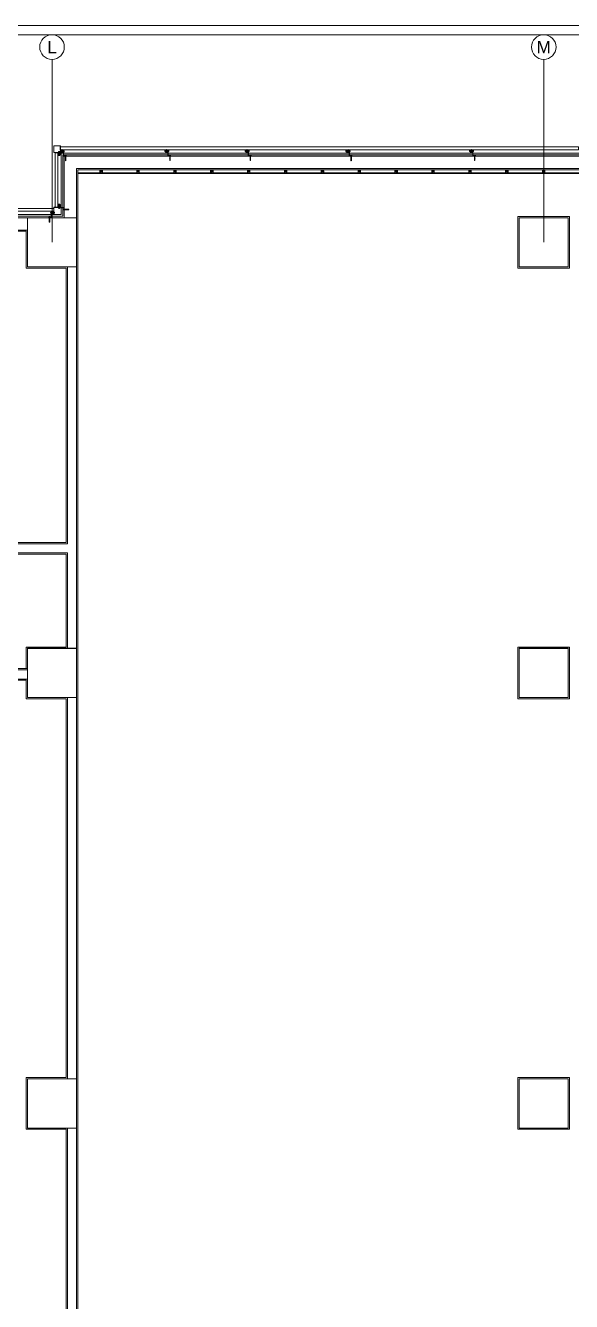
# Model space of a CAD drawing. Extents: x -3709 to 34975, y -230 to 8245.
# Drawn here: x 11393 to 12281, y 2130 to 4205 of the extents above; entities that cross this region are included whole.
import ezdxf
from ezdxf.enums import TextEntityAlignment as Align

# ---------------------------------------------------------------- set-up
doc = ezdxf.new("R2010")
doc.units = 0
doc.layers.get('0').update_dxf_attribs({"color": 9, "lineweight": 9})
for name, color, linetype, lineweight in [('00', 9, 'Continuous', 9), ('01', 9, 'Continuous', 9), ('06D', 9, 'Continuous', 9), ('10', 9, 'Continuous', 9), ('10A', 9, 'Continuous', 9), ('11', 9, 'Continuous', 9), ('14', 9, 'Continuous', 9), ('24', 9, 'Continuous', 9), ('33', 9, 'BATTING', 9), ('40A', 9, 'Continuous', 9)]:
    doc.layers.add(name, color=color, linetype=linetype, lineweight=lineweight)
doc.styles.add('Arial', font='arial.ttf', dxfattribs={"height": 2.5})
doc.linetypes.add('BATTING', pattern='A,0.0001,-0.1,[134,ltypeshp.shx,S=0.1,R=0,X=-0.1,Y=0],-0.2,[134,ltypeshp.shx,S=0.1,R=180,X=0.1,Y=0],-0.1', length=0.4001)

# ---------------------------------------------------------------- blocks, each defined once
blk = doc.blocks.new('p-kolon-80x80-vw')
at = {"layer": '01'}
blk.add_lwpolyline([(-40, -40), (-40, 40), (40, 40), (40, -40)], close=True, dxfattribs=at)
blk = doc.blocks.new('cxvxv')
for p, q in [((-21988.4, 8561, 0), (-21988.4, 8560.3, 0)), ((-21988.4, 8560.3, 0), (-21986.6, 8560.3, 0)), ((-21988.4, 8555.4, 0), (-21986.6, 8555.4, 0)), ((-21988.4, 8554.7, 0), (-21988.4, 8555.4, 0)), ((-21986.9, 8561.1, 0), (-21988.2, 8561.1, 0)), ((-21986.9, 8554.7, 0), (-21988.2, 8554.7, 0)), ((-21988, 8561.2, 0), (-21987, 8561.3, 0)), ((-21988, 8561.3, 0), (-21988, 8561.3, 0)), ((-21988, 8561.2, 0), (-21988, 8561.3, 0)), ((-21988, 8561.3, 0), (-21987.9, 8561.3, 0)), ((-21988, 8561.1, 0), (-21987, 8561.2, 0)), ((-21988, 8561.1, 0), (-21988, 8561.2, 0)), ((-21988, 8561.2, 0), (-21988, 8561.2, 0)), ((-21988, 8561.1, 0), (-21988, 8561.1, 0)), ((-21988, 8561.1, 0), (-21988, 8561.1, 0)), ((-21988, 8561.1, 0), (-21988, 8561.1, 0)), ((-21988, 8561, 0), (-21988, 8560.3, 0)), ((-21988, 8560.3, 0), (-21987, 8560.3, 0)), ((-21988, 8560.3, 0), (-21988, 8560.3, 0)), ((-21988, 8560.1, 0), (-21988, 8555.6, 0)), ((-21988, 8555.4, 0), (-21987, 8555.4, 0)), ((-21988, 8554.7, 0), (-21988, 8555.4, 0)), ((-21988, 8555.4, 0), (-21988, 8555.4, 0)), ((-21987.5, 8561.3, 0), (-21987.9, 8561.3, 0)), ((-21987.7, 8561, 0), (-21987.7, 8561.1, 0)), ((-21987.7, 8561.1, 0), (-21987.7, 8561.1, 0)), ((-21987.5, 8561.3, 0), (-21987.1, 8561.3, 0)), ((-21987.1, 8561.3, 0), (-21987.1, 8561.2, 0)), ((-21987, 8561.3, 0), (-21987.1, 8561.3, 0)), ((-21987.1, 8561.3, 0), (-21987, 8561.3, 0)), ((-21987, 8561.3, 0), (-21987.1, 8561.3, 0)), ((-21987, 8561.3, 0), (-21987.1, 8561.3, 0)), ((-21987.1, 8561.2, 0), (-21987, 8561.2, 0)), ((-21987, 8561.2, 0), (-21987.1, 8561.2, 0)), ((-21987.1, 8561.2, 0), (-21987.1, 8561.1, 0)), ((-21987.1, 8561.1, 0), (-21987, 8561.1, 0)), ((-21987.1, 8560.6, 0), (-21987.1, 8561, 0)), ((-21987.1, 8560.6, 0), (-21987.1, 8560.3, 0)), ((-21987.1, 8560.3, 0), (-21987.1, 8560.3, 0)), ((-21987.1, 8555.6, 0), (-21987.1, 8560.1, 0)), ((-21987.1, 8555.1, 0), (-21987.1, 8555.4, 0)), ((-21987.1, 8555.4, 0), (-21987.1, 8555.4, 0)), ((-21987.1, 8555.1, 0), (-21987.1, 8554.7, 0)), ((-21987, 8560.3, 0), (-21987, 8560.3, 0)), ((-21987, 8555.6, 0), (-21987, 8560.1, 0)), ((-21987, 8555.4, 0), (-21987, 8555.4, 0)), ((-21986.6, 8560.3, 0), (-21986.6, 8561, 0)), ((-21986.6, 8555.4, 0), (-21986.6, 8554.7, 0))]:
    blk.add_line(p, q)
at = {"elevation": 0}
for points in [[(-21986.3, 8560.1), (-21988.7, 8560.1), (-21988.7, 8560.3), (-21986.3, 8560.3)], [(-21986.3, 8555.6), (-21988.7, 8555.6), (-21988.7, 8555.4), (-21986.3, 8555.4)]]:
    blk.add_lwpolyline(points, close=True, dxfattribs=at)
for points in [[(-21988, 8560.3), (-21988, 8560.3)], [(-21988, 8560.1), (-21988, 8555.6)], [(-21988, 8555.4), (-21988, 8555.4)]]:
    blk.add_lwpolyline(points, dxfattribs=at)
for centre, radius, start, end in [((-21988.2, 8560.8, 0), 0.315, 45.8497, 134.1503), ((-21988.2, 8555, 0), 0.315, 225.8497, 314.1503), ((-21987.5, 8560, 0), 1.12, 66.8701, 113.1299), ((-21987.5, 8560, 0), 1.12, 66.8701, 113.1299), ((-21987.5, 8555.8, 0), 1.12, 246.8701, 293.1299), ((-21987.5, 8555.8, 0), 1.12, 246.8701, 293.1299), ((-21986.9, 8560.8, 0), 0.313, 45.449, 134.551), ((-21986.9, 8555, 0), 0.313, 225.449, 314.551)]:
    blk.add_arc(centre, radius, start, end)
blk = doc.blocks.new('VIDA')
for p, q in [((-18072, 6524), (-18070, 6525)), ((-18072, 6524), (-18072, 6524)), ((-18072, 6524), (-18072, 6524)), ((-18070, 6523), (-18072, 6524)), ((-18070, 6525), (-18071, 6523)), ((-18071, 6523), (-18070, 6525)), ((-18070, 6523), (-18069, 6525)), ((-18070, 6525), (-18070, 6525)), ((-18070, 6525), (-18070, 6524)), ((-18070, 6524), (-18070, 6525)), ((-18070, 6525), (-18070, 6525)), ((-18070, 6525), (-18070, 6525)), ((-18070, 6525), (-18069, 6525)), ((-18070, 6524), (-18070, 6524)), ((-18069, 6522), (-18070, 6523)), ((-18070, 6523), (-18070, 6523)), ((-18069, 6523), (-18068, 6525)), ((-18069, 6522), (-18069, 6525)), ((-18069, 6525), (-18069, 6522)), ((-18069, 6525), (-18069, 6525)), ((-18069, 6525), (-18069, 6525)), ((-18069, 6525), (-18069, 6525)), ((-18069, 6525), (-18069, 6525)), ((-18069, 6525), (-18068, 6525)), ((-18069, 6523), (-18069, 6522)), ((-18068, 6522), (-18069, 6523)), ((-18069, 6523), (-18069, 6523)), ((-18069, 6522), (-18069, 6522)), ((-18067, 6525), (-18068, 6522)), ((-18068, 6523), (-18067, 6525)), ((-18068, 6525), (-18068, 6523)), ((-18068, 6522), (-18068, 6525)), ((-18068, 6525), (-18068, 6525)), ((-18068, 6525), (-18068, 6522)), ((-18068, 6525), (-18068, 6525)), ((-18068, 6525), (-18068, 6525)), ((-18068, 6525), (-18067, 6525)), ((-18068, 6523), (-18068, 6522)), ((-18068, 6522), (-18068, 6523)), ((-18068, 6523), (-18068, 6523)), ((-18068, 6523), (-18068, 6522)), ((-18067, 6522), (-18068, 6522)), ((-18068, 6522), (-18068, 6522)), ((-18066, 6525), (-18067, 6525)), ((-18067, 6523), (-18066, 6525)), ((-18066, 6525), (-18067, 6522)), ((-18067, 6525), (-18067, 6523)), ((-18067, 6522), (-18067, 6525)), ((-18067, 6525), (-18067, 6525)), ((-18067, 6525), (-18067, 6525)), ((-18067, 6525), (-18067, 6525)), ((-18067, 6522), (-18067, 6523)), ((-18067, 6523), (-18067, 6522)), ((-18067, 6523), (-18067, 6523)), ((-18067, 6523), (-18067, 6522)), ((-18066, 6522), (-18067, 6522)), ((-18066, 6525), (-18066, 6525)), ((-18066, 6525), (-18066, 6525)), ((-18066, 6525), (-18066, 6525)), ((-18066, 6525), (-18066, 6523)), ((-18066, 6522), (-18066, 6525)), ((-18065, 6525), (-18066, 6522)), ((-18066, 6523), (-18065, 6525)), ((-18066, 6525), (-18065, 6525)), ((-18066, 6523), (-18066, 6523)), ((-18066, 6523), (-18066, 6522)), ((-18066, 6523), (-18066, 6522)), ((-18066, 6522), (-18066, 6523)), ((-18065, 6522), (-18066, 6522)), ((-18065, 6525), (-18065, 6523)), ((-18065, 6522), (-18065, 6525)), ((-18065, 6525), (-18065, 6525)), ((-18065, 6525), (-18065, 6525)), ((-18065, 6525), (-18065, 6525)), ((-18065, 6525), (-18064, 6525)), ((-18065, 6523), (-18064, 6525)), ((-18064, 6525), (-18065, 6522)), ((-18065, 6522), (-18064, 6525)), ((-18065, 6523), (-18065, 6522)), ((-18065, 6523), (-18065, 6523)), ((-18065, 6523), (-18065, 6522)), ((-18065, 6522), (-18065, 6523)), ((-18064, 6523), (-18065, 6522)), ((-18064, 6523), (-18065, 6522)), ((-18065, 6522), (-18065, 6522)), ((-18064, 6525), (-18064, 6525)), ((-18064, 6525), (-18064, 6525)), ((-18064, 6525), (-18064, 6525)), ((-18064, 6525), (-18064, 6523)), ((-18064, 6522), (-18062, 6525)), ((-18062, 6525), (-18064, 6522)), ((-18064, 6523), (-18062, 6525)), ((-18062, 6525), (-18064, 6525)), ((-18064, 6523), (-18064, 6523)), ((-18062, 6523), (-18064, 6522)), ((-18062, 6523), (-18064, 6522)), ((-18064, 6522), (-18064, 6523)), ((-18064, 6522), (-18064, 6522)), ((-18063, 6522), (-18062, 6525)), ((-18061, 6525), (-18063, 6523)), ((-18062, 6525), (-18063, 6525)), ((-18062, 6523), (-18063, 6522)), ((-18063, 6522), (-18061, 6523)), ((-18062, 6523), (-18063, 6522)), ((-18063, 6523), (-18061, 6523)), ((-18063, 6522), (-18061, 6522)), ((-18062, 6525), (-18061, 6525)), ((-18062, 6525), (-18062, 6525)), ((-18062, 6525), (-18062, 6525)), ((-18062, 6525), (-18062, 6525)), ((-18061, 6525), (-18062, 6525)), ((-18062, 6523), (-18061, 6525)), ((-18061, 6525), (-18062, 6522)), ((-18062, 6522), (-18061, 6525)), ((-18061, 6523), (-18062, 6525)), ((-18062, 6525), (-18061, 6522)), ((-18062, 6525), (-18062, 6523)), ((-18062, 6525), (-18062, 6525)), ((-18062, 6525), (-18061, 6525)), ((-18062, 6523), (-18062, 6523)), ((-18062, 6522), (-18062, 6523)), ((-18061, 6523), (-18062, 6522)), ((-18061, 6523), (-18062, 6522)), ((-18062, 6522), (-18062, 6522)), ((-18061, 6525), (-18060, 6525)), ((-18061, 6525), (-18061, 6525)), ((-18061, 6525), (-18061, 6525)), ((-18061, 6525), (-18061, 6525)), ((-18061, 6525), (-18061, 6523)), ((-18061, 6522), (-18060, 6525)), ((-18060, 6525), (-18061, 6522)), ((-18061, 6523), (-18060, 6525)), ((-18061, 6523), (-18061, 6523)), ((-18060, 6523), (-18061, 6522)), ((-18060, 6523), (-18061, 6522)), ((-18061, 6522), (-18061, 6523)), ((-18061, 6522), (-18061, 6522)), ((-18060, 6525), (-18060, 6525)), ((-18060, 6525), (-18060, 6525)), ((-18060, 6525), (-18060, 6525)), ((-18060, 6525), (-18060, 6525)), ((-18060, 6525), (-18060, 6523)), ((-18060, 6523), (-18060, 6525)), ((-18059, 6525), (-18060, 6522)), ((-18060, 6522), (-18059, 6525)), ((-18060, 6525), (-18059, 6525)), ((-18059, 6524), (-18060, 6523)), ((-18060, 6522), (-18060, 6523)), ((-18060, 6523), (-18060, 6522)), ((-18060, 6523), (-18060, 6522)), ((-18060, 6523), (-18060, 6523)), ((-18060, 6523), (-18059, 6523)), ((-18060, 6522), (-18060, 6522)), ((-18058, 6527), (-18059, 6527)), ((-18059, 6521), (-18059, 6527)), ((-18059, 6525), (-18059, 6525)), ((-18058, 6521), (-18059, 6521))]:
    blk.add_line(p, q)
for points in [[(-18069, 6525), (-18069, 6523)], [(-18057, 6524), (-18057, 6524), (-18057, 6524), (-18057, 6523)]]:
    blk.add_lwpolyline(points)
for start, end in [(7.5095, 35.2427), (324.7573, 352.4905)]:
    blk.add_arc((-18062, 6524), 5.21, start, end)
blk = doc.blocks.new('çelik dübel')
at = {"ltscale": 7}
for p, q in [((-87, -2), (-85, 2)), ((-85, -6), (-85, 2)), ((-68, 2), (-85, 2)), ((-75, -6), (-75, 2)), ((-70, -6), (-70, 2)), ((-68, 3), (-58, 2)), ((-68, -7), (-68, 3)), ((-58, -6), (-58, 2)), ((-53, 2), (-58, 2)), ((-8, 2), (-58, 2)), ((-53, -6), (-53, 2)), ((-25, -6), (-25, 2)), ((-25, -6), (-24, 2)), ((-23, -6), (-22, 2)), ((-21, -6), (-20, 2)), ((-19, -6), (-18, 2)), ((-17, -6), (-16, 2)), ((-85, -6), (-87, -2)), ((-68, -6), (-85, -6)), ((-68, -7), (-58, -6)), ((-53, -5), (-58, -5)), ((-8, -6), (-58, -6))]:
    blk.add_line(p, q, dxfattribs=at)
for p, q in [((-15, -6), (-14, 2)), ((-13, -6), (-12, 2)), ((-11, -6), (-10, 1)), ((-10, -9), (-10, 5)), ((-9, 5), (-10, 5)), ((-10, 3), (-10, 5)), ((-9, -9), (-9, 5)), ((-8, 2), (-8, 3)), ((-8, -4), (-8, 0)), ((-5, 4), (-7, 4)), ((-5, 1), (-7, 1)), ((-4, 2), (-4, 3)), ((-1, 2), (-4, 2)), ((-4, -4), (-4, 0)), ((-3, -6), (-2, 2)), ((-1, -6), (0, 1)), ((0, -5), (0, 1)), ((-10, -7), (-10, -9)), ((-9, -9), (-10, -9)), ((-8, -6), (-8, -7)), ((-5, -5), (-7, -5)), ((-5, -8), (-7, -8)), ((-4, -6), (-4, -7)), ((-1, -6), (-4, -6))]:
    blk.add_line(p, q)
for points in [[(-68, 1), (-67, 0), (-67, 0), (-67, 0), (-66, -1), (-66, -1), (-66, -2), (-65, -2), (-65, -3), (-65, -3), (-65, -3), (-65, -3), (-64, -4), (-64, -4), (-64, -3), (-64, -3), (-63, -3), (-63, -3), (-63, -3), (-63, -2), (-62, -2), (-62, -2), (-62, -1), (-62, -1), (-61, -1), (-61, -1), (-61, -1), (-61, 0), (-61, 0), (-60, -1), (-60, -1), (-60, -1), (-60, -1), (-60, -1), (-60, -2), (-59, -2), (-59, -3), (-59, -3), (-59, -3), (-58, -3), (-58, -3)], [(-68, 0), (-68, 0), (-68, 0), (-68, -1), (-68, -1), (-68, -1), (-68, -1), (-68, -1), (-68, -1), (-68, -1), (-68, -1), (-68, -1), (-67, -1), (-67, -1), (-67, -1), (-67, -1), (-67, -1), (-67, -1), (-67, -1), (-67, -1), (-67, -1), (-67, -1), (-67, -1), (-67, -1), (-67, -1), (-67, -1), (-67, -1), (-67, -2), (-67, -2), (-67, -2), (-67, -2), (-67, -2), (-67, -2), (-67, -2), (-67, -2), (-67, -2), (-67, -2), (-67, -2), (-67, -2), (-67, -2), (-67, -2), (-67, -2), (-67, -2), (-66, -2), (-66, -3), (-66, -3), (-66, -3), (-66, -3), (-66, -3), (-66, -3), (-66, -3), (-66, -3), (-66, -3), (-66, -3), (-66, -3), (-66, -3), (-66, -3), (-66, -3), (-66, -3), (-66, -3), (-66, -3), (-66, -4), (-66, -4), (-66, -4), (-66, -4), (-66, -4), (-66, -4), (-66, -4), (-66, -4), (-66, -4), (-66, -4), (-66, -4), (-65, -4), (-65, -4), (-65, -4), (-65, -4), (-65, -4), (-65, -4), (-65, -4), (-65, -4), (-65, -4), (-65, -4), (-65, -4), (-65, -4), (-65, -4), (-65, -4), (-65, -5), (-65, -5), (-65, -5), (-64, -5), (-64, -5), (-64, -5), (-64, -5), (-64, -5), (-64, -5), (-64, -5), (-64, -5), (-64, -5), (-64, -5), (-64, -4), (-64, -4), (-64, -4), (-64, -4), (-64, -4), (-64, -4), (-63, -4), (-63, -4), (-63, -4), (-63, -4), (-63, -4), (-63, -4), (-63, -4), (-63, -4), (-63, -4), (-63, -4), (-63, -4), (-63, -4), (-63, -4), (-63, -4), (-63, -4), (-63, -4), (-63, -4), (-63, -4), (-63, -4), (-63, -4), (-63, -4), (-63, -4), (-63, -4), (-63, -4), (-62, -4), (-62, -4), (-62, -3), (-62, -3), (-62, -3), (-62, -3), (-62, -3), (-62, -3), (-62, -3), (-62, -3), (-62, -3), (-62, -3), (-62, -3), (-62, -3), (-62, -3), (-62, -3), (-62, -3), (-62, -3), (-62, -3), (-62, -3), (-62, -3), (-62, -3), (-62, -3), (-62, -3), (-62, -3), (-62, -3), (-62, -3), (-62, -2), (-61, -2), (-61, -2), (-61, -2), (-61, -2), (-61, -2), (-61, -2), (-61, -2), (-61, -2), (-61, -2), (-61, -2), (-61, -2), (-61, -2), (-61, -2), (-61, -2), (-61, -2), (-61, -2), (-61, -2), (-61, -2), (-61, -2), (-61, -2), (-61, -2), (-61, -2), (-61, -2), (-61, -2), (-61, -2), (-61, -2), (-61, -2), (-61, -2), (-61, -2), (-61, -2), (-61, -2), (-61, -2), (-61, -2), (-61, -2), (-61, -2), (-61, -2), (-61, -2), (-61, -2), (-61, -2), (-61, -2), (-61, -2), (-61, -2), (-61, -2), (-60, -2), (-60, -2), (-60, -2), (-60, -2), (-60, -3), (-60, -3), (-60, -3), (-60, -3), (-60, -3), (-60, -3), (-60, -3), (-60, -3), (-60, -3), (-60, -3), (-60, -3), (-60, -3), (-60, -3), (-60, -3), (-60, -3), (-60, -3), (-60, -3), (-60, -3), (-60, -4), (-60, -4), (-60, -4), (-60, -4), (-60, -4), (-60, -4), (-59, -4), (-59, -4), (-59, -4), (-59, -4), (-59, -4), (-59, -4), (-59, -4), (-59, -4), (-59, -4), (-59, -4), (-58, -4), (-58, -4), (-58, -5)]]:
    blk.add_lwpolyline(points)
for centre, start, end in [((-7, 3), 90, 180), ((-7, 2), 180, 270), ((-7, 0), 90, 180), ((-5, 3), 0, 90), ((-5, 2), 270, 0), ((-5, 0), 0, 90), ((-1, 1), 0, 90), ((-7, -4), 180, 270), ((-7, -6), 90, 180), ((-7, -7), 180, 270), ((-5, -4), 270, 0), ((-5, -6), 0, 90), ((-5, -7), 270, 0), ((-1, -5), 270, 0)]:
    blk.add_arc(centre, 1, start, end)
blk = doc.blocks.new('kjdol')
at = {"elevation": -249.8}
for points in [[(77398, 60089.9), (77398, 60085.9), (77394, 60085.9), (77394, 60089.9)], [(77397.8, 60089.7), (77397.8, 60086.1), (77394.2, 60086.1), (77394.2, 60089.7)]]:
    blk.add_lwpolyline(points, close=True, dxfattribs=at)
at = {"ltscale": 10, "elevation": -278.9}
blk.add_lwpolyline([(77394.1, 60089.9), (77403.3, 60089.9, 0.460237), (77404.2, 60090.8), (77404.2, 60094.9), (77403.8, 60094.9), (77403.8, 60091.3, -0.414214), (77402.8, 60090.3), (77394.1, 60090.3)], format="xyb", close=True, dxfattribs=at)
at = {"xscale": 0.1000000000058208, "yscale": 0.1000000000058208, "zscale": 0.1000000000058208, "rotation": 180}
blk.add_blockref('VIDA', (75587.8, 60740.3, -249.8), dxfattribs=at)
blk.add_blockref('cxvxv', (99383.5, 51530.1, -249.8))
at = {"extrusion": (0, 0, -1), "xscale": 0.1000000000058208, "yscale": 0.1000000000058208, "zscale": -0.0999999999999091}
blk.add_blockref('çelik dübel', (-77402.7, 60093.4, 459.2), dxfattribs=at)
blk = doc.blocks.new('0_aks')
at = {"linetype": 'Continuous'}
blk.add_circle((0, 0), 2, dxfattribs=at)
at = {"style": 'Arial'}
blk.add_attdef('AKS', text='', height=2, dxfattribs=at).set_placement((0, 0), align=Align.MIDDLE_CENTER)
blk = doc.blocks.new('p-aks_vw')
at = {"layer": '24', "ltscale": 2}
for points in [[(4040, 3837.5), (4040, 3540)], [(4840, 3837.5), (4840, 3540)]]:
    blk.add_lwpolyline(points, dxfattribs=at)
at = {"layer": '24', "xscale": 10, "yscale": 10, "zscale": 10}
for p, values in [((4040, 3857.5), {'AKS': 'L'}), ((4840, 3857.5), {'AKS': 'M'})]:
    blk.add_blockref('0_aks', p, dxfattribs=at).add_auto_attribs(values)
blk = doc.blocks.new('Prf-40x40')
for points in [[(1.5, -2), (-1.5, -2, -0.414214), (-2, -1.5), (-2, 1.5, -0.414214), (-1.5, 2), (1.5, 2, -0.414214), (2, 1.5), (2, -1.5, -0.414214)], [(1.5, -1.7), (-1.5, -1.7, -0.414214), (-1.7, -1.5), (-1.7, 1.5, -0.414214), (-1.5, 1.7), (1.5, 1.7, -0.414214), (1.7, 1.5), (1.7, -1.5, -0.414214)]]:
    blk.add_lwpolyline(points, format="xyb", close=True)
blk.add_point((0, 0))

msp = doc.modelspace()

# ---------------------------------------------------------------- linework, layer by layer
at = {"layer": '00'}
for points in [[(11760.84, 3972.5), (12295.84, 3972.5), (12295.84, 3992.5), (11455.84, 3992.5), (11455.84, 3977.5), (11455.84, 3977.5), (11455.84, 3892.5), (11475.84, 3892.5), (11475.84, 3972.5)], [(11760.84, 3992.5), (11455.84, 3992.5), (11455.84, 3977.5), (11455.84, 3977.5), (11455.84, 3892.5), (11475.84, 3892.5), (11475.84, 3972.5)], [(11910.84, 3972.5), (12295.84, 3972.5), (12295.84, 3992.5), (11760.84, 3992.5)], [(11475.84, 3972.5), (11760.84, 3972.5)], [(11475.84, 3972.5), (11760.84, 3972.5)], [(11395.84, 3142.5), (11039.04, 3142.5), (11039.04, 3157.5), (11105.84, 3157.5), (11105.84, 3347.5), (11075.84, 3347.5), (11075.84, 3872.5), (10675.84, 3872.5), (10675.84, 3892.5), (11395.84, 3892.5), (11395.84, 3872.5), (11090.84, 3872.5), (11090.84, 3362.5), (11460.84, 3362.5), (11460.84, 3812.5), (11475.84, 3812.5), (11475.84, 3192.5), (11460.84, 3192.5), (11460.84, 3347.5), (11335.84, 3347.5), (11335.84, 3157.5), (11395.84, 3157.5), (11395.84, 3142.5)]]:
    msp.add_lwpolyline(points, dxfattribs=at)
for points in [[(11475.84, 2492.5), (11475.84, 3112.5), (11460.84, 3112.5), (11460.84, 2492.5)], [(11475.84, 1792.5), (11475.84, 2412.5), (11460.84, 2412.5), (11460.84, 1792.5)]]:
    msp.add_lwpolyline(points, close=True, dxfattribs=at)
at = {"layer": '06D'}
msp.add_lwpolyline([(12297.51, 207.5), (11450.84, 207.5), (11450.84, 307.5), (7390.84, 307.5), (7390.84, 1357.5), (9790.84, 1357.5), (9790.84, 3897.5), (11450.84, 3897.5), (11450.84, 3997.5), (12297.51, 3997.5)], dxfattribs=at)
at = {"layer": '10'}
for points in [[(11449.54, 3994.59), (11449.54, 3998.59), (11445.54, 3998.6), (11445.54, 3994.6)], [(11449.34, 3994.79), (11449.34, 3998.39), (11445.74, 3998.4), (11445.74, 3994.8)], [(11454.1, 3998.4), (11450.1, 3998.4), (11450.1, 4002.4), (11454.1, 4002.4)], [(11454.01, 3998.61), (11450.41, 3998.6), (11450.4, 4002.2), (11454, 4002.21)]]:
    msp.add_lwpolyline(points, close=True, dxfattribs=at)
for points in [[(11450.39, 4002.8), (11453.6, 4002.8, -0.4605464), (11454.5, 4001.9), (11454.5, 3997.8), (11454.1, 3997.8), (11454.1, 4001.4, 0.4142136), (11453.1, 4002.4), (11450.39, 4002.4)], [(11454.39, 4003), (11454.39, 3993.4, 0.4602373), (11455.29, 3992.5), (11459.39, 3992.5), (11459.39, 3992.9), (11455.79, 3992.9, -0.4142136), (11454.79, 3993.9), (11454.79, 4003)]]:
    msp.add_lwpolyline(points, format="xyb", close=True, dxfattribs=at)
at = {"layer": '10A'}
for points in [[(11439.04, 3998.7), (11445.54, 3998.7), (11445.54, 3994.6), (11445.34, 3994.6), (11445.34, 3998.5), (11438.84, 3998.5), (11438.84, 4009.5), (11449.49, 4009.5), (11449.49, 4003), (11454.39, 4003), (11454.39, 4002.8), (11449.29, 4002.8), (11449.29, 4009.3), (11439.04, 4009.3), (11439.04, 3998.7)], [(11756.14, 4007.5), (11449.74, 4007.5), (11449.74, 4003), (11756.14, 4003)], [(11756.14, 4003), (12292.56, 4003), (12292.56, 4007.5), (11756.14, 4007.5)], [(11440.84, 3909.75), (11440.84, 3998.25), (11445.34, 3998.25), (11445.34, 3909.75), (11440.84, 3909.75)], [(11439.81, 3909.5), (11438.84, 3909.5), (11438.84, 3903), (11435.04, 3903), (11435.04, 3902.7), (11439.04, 3902.7), (11439.04, 3909.25), (11440.01, 3909.25), (11440.01, 3909.25), (11445.54, 3909.25), (11445.54, 3913.25), (11445.34, 3913.25), (11445.34, 3909.5), (11439.81, 3909.5), (11439.81, 3909.5)]]:
    msp.add_lwpolyline(points, dxfattribs=at)
msp.add_lwpolyline([(11438.59, 3907.5), (9789.09, 3907.5), (9789.09, 3903), (11438.59, 3903)], close=True, dxfattribs=at)
at = {"layer": '11'}
msp.add_lwpolyline([(11477.81, 3964.26), (11477.81, 3965.26), (12297.81, 3965.26), (12297.81, 3964.26)], close=True, dxfattribs=at)
at = {"layer": '14'}
for points in [[(11477.84, 1094.5), (11477.84, 3970.5), (12297.84, 3970.5), (12297.84, 3992.25)], [(11395.84, 3159.5), (11337.84, 3159.5), (11337.84, 3345.5), (11458.84, 3345.5), (11458.84, 3194.5), (11393.84, 3194.5), (11393.84, 3159.5)], [(10593.84, 1354.5), (11458.84, 1354.5), (11458.84, 1710.5), (11393.84, 1710.5), (11393.84, 1794.5), (11458.84, 1794.5), (11458.84, 2410.5), (11393.84, 2410.5), (11393.84, 2494.5), (11458.84, 2494.5), (11458.84, 3110.5), (11393.84, 3110.5), (11393.84, 3140.5), (11039.04, 3140.5)]]:
    msp.add_lwpolyline(points, dxfattribs=at)
for points in [[(12193.84, 3894.5), (12277.84, 3894.5), (12277.84, 3810.5), (12193.84, 3810.5)], [(11393.84, 3870.5), (11092.84, 3870.5), (11092.84, 3364.5), (11458.84, 3364.5), (11458.84, 3810.5), (11393.84, 3810.5)], [(12193.84, 3194.5), (12277.84, 3194.5), (12277.84, 3110.5), (12193.84, 3110.5)], [(12193.84, 2494.5), (12277.84, 2494.5), (12277.84, 2410.5), (12193.84, 2410.5)]]:
    msp.add_lwpolyline(points, close=True, dxfattribs=at)
at = {"layer": '33', "ltscale": 0.2}
for points in [[(9793.34, 3110.3), (9793.34, 3895), (11453.34, 3895), (11453.34, 3995), (11761.14, 3995)], [(11761.14, 3995), (12294.84, 3995)]]:
    msp.add_lwpolyline(points, dxfattribs=at)
at = {"layer": '40A'}
for points in [[(13990, 0), (6995, 0), (6995, 4205), (13990, 4205)], [(7075, 4190), (13450.06, 4190), (13450.06, 15), (7075, 15)]]:
    msp.add_lwpolyline(points, close=True, dxfattribs=at)

# ---------------------------------------------------------------- block references
for p in [(11435.84, 3852.5), (11435.84, 3852.4), (12235.84, 3852.5), (12235.84, 3852.4), (11435.84, 3152.5), (11435.84, 3152.4), (12235.84, 3152.5), (12235.84, 3152.4), (11435.84, 2452.5), (11435.84, 2452.4), (12235.84, 2452.5), (12235.84, 2452.4)]:
    msp.add_blockref('p-kolon-80x80-vw', p)
at = {"layer": '10', "yscale": 0.1000000000058208}
for p, xscale, zscale, rotation in [((9639.1, 3345.07), -0.1000000000058208, 0.1000000000021828, 359.9725710339794), ((12103.62, 5809.24), 0.1000000000058208, 0.1000000000058208, 90.02742896600735)]:
    msp.add_blockref('VIDA', p, dxfattribs=dict(at, xscale=xscale, zscale=zscale, rotation=rotation))
at = {"layer": '10', "xscale": -1}
for name, p, rotation in [('cxvxv', (33439.16, 12544.18, 0), 179.9725710339792), ('kjdol', (71524.94, 81296.68, 278.89), 90), ('kjdol', (-65948.44, 63999.15, 249.79), 180)]:
    msp.add_blockref(name, p, dxfattribs=dict(at, rotation=rotation))
at = {"layer": '10'}
for name, p, rotation in [('cxvxv', (2905.02, -17991.35, 0), 270.0274289660073), ('kjdol', (-48465.51, 81396.97, 249.79), 270), ('kjdol', (-48334.69, 81396.97, 249.79), 270), ('kjdol', (-48170.66, 81396.67, 249.79), 270), ('kjdol', (-47969.63, 81396.97, 249.79), 270)]:
    msp.add_blockref(name, p, dxfattribs=dict(at, rotation=rotation))
at = {"layer": '10', "extrusion": (0, 0, -1), "xscale": -0.1000000000058208, "yscale": 0.1000000000058208, "zscale": -0.1000000000058208, "rotation": 270}
msp.add_blockref('çelik dübel', (-11457.9, 3993.93, 312.47), dxfattribs=at)
at = {"layer": '10', "xscale": -1}
for p in [(11515.81, 3967.26), (11575.81, 3967.26), (11635.81, 3967.26), (11695.81, 3967.26), (11755.81, 3967.26), (11815.81, 3967.26), (11875.81, 3967.26), (11935.81, 3967.26), (11995.81, 3967.26), (12055.81, 3967.26), (12115.81, 3967.26), (12175.81, 3967.26), (12235.81, 3967.26)]:
    msp.add_blockref('Prf-40x40', p, dxfattribs=at)
at = {"layer": '24'}
msp.add_blockref('p-aks_vw', (7395.84, 312.5), dxfattribs=at)

doc.saveas('drawing.dxf')
